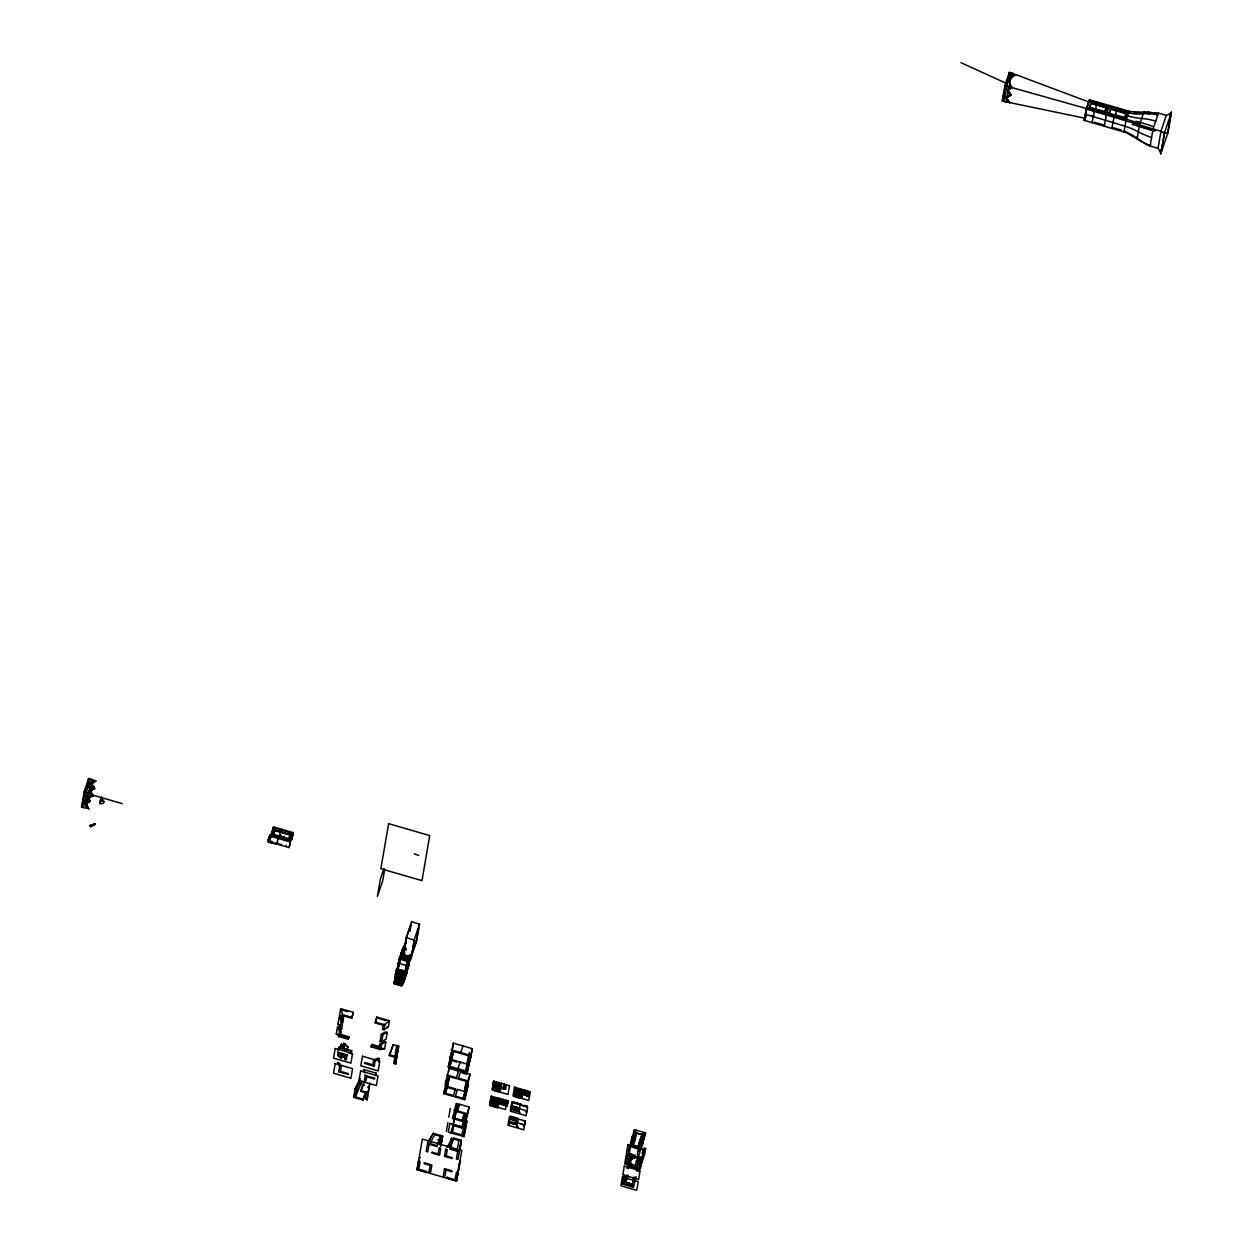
<?xml version="1.0" encoding="UTF-8"?>
<svg xmlns="http://www.w3.org/2000/svg" width="1253" height="1253" viewBox="0 0 1253 1253"><rect width="100%" height="100%" fill="white"/><g stroke="black" fill="none" stroke-linecap="round" stroke-linejoin="round"><path stroke-width="1.5" d="M87.193 806.713L86.457 802.578L89.887 800.933L87.412 796.657M88.524 802.296L86.347 803.33L90.263 801.309L87.334 797.581L90.138 801.2C89.543 802.515 82.635 801.419 87.929 807.856L86.097 804.301M90.639 826.119L95.134 824.114C88.712 825.382 89.793 828.374 95.134 824.114L90.561 825.461L90.044 826.338L95.134 824.114L90.529 825.476L95.134 824.114L90.561 826.62L95.134 824.114L90.608 825.476L95.134 824.114L90.592 826.447M89.715 791.191L92.017 782.217L90.561 784.049M1006.739 99.222L1009.26 102.307L1006.723 99.316C1013.442 106.286 1004.452 99.504 1007.24 96.324C1014.303 93.395 1008.43 95.745 1006.864 98.204C1007.208 101.007 1013.035 106.364 1006.739 99.003L1009.479 102.495L1006.739 99.128L1008.383 101.086M1010.591 94.711L1008.101 90.936L1008.555 88.681L1011.657 87.193L1008.179 90.106L1011.03 95.15L1007.067 97.108L1009.245 96.089M89.84 794.653L87.663 795.671C97.311 793.212 84.358 790.486 86.52 803.831L86.394 802.5L86.723 805.538M396.997 1055.308L396.825 1057.767M460.947 1141.89L461.135 1140.23L453.617 1138.053A43.824 3.054 -73.8 0 0 449.952 1148.187L449.811 1149.064L457.705 1151.366L456.374 1158.994L457.956 1159.464L459.694 1149.972M460.9 1142.689L461.104 1141.029M396.841 1056.154L397.89 1049.09M461.057 1141.843L459.976 1148.938M396.888 1055.355L397.687 1049.998M460.994 1142.642L460.744 1144.365M1008.211 77.341L1004.718 88.728L1005.486 87.24M91.767 784.409C97.797 789.296 91.516 788.137 90.294 791.348A5.482 4.667 9.5 0 1 89.59 791.63L89.402 785.537L93.552 781.653L91.939 782.217L95.447 781.089L92.142 782.452M1011.5 87.005L1009.84 83.81L1009.777 80.333L1013.442 75.853M90.545 784.08L88.979 787.824M1013.411 75.869L1010.482 78.829L1009.699 81.602M460.791 1144.412L460.509 1146.135M87.459 783.783L84.687 791.191M87.804 795.953L87.522 798.709C91.688 797.519 88.039 788.341 94.633 788.591L91.72 784.629L93.349 786.759M91.767 784.378L91.892 783.235M82.134 803.627L84.233 803.455M84.531 794.073L84.014 794.935L84.578 791.661M87.522 796.375L88.979 799.649M90.623 791.191L93.145 795.984L90.404 792.272L92.033 794.402M1006.801 98.58L1002.98 96.669L1006.785 98.548M1008.759 75.838L1010.67 76.762L1008.759 75.806L1010.732 76.37L1011.328 72.94L1088.732 101.947L1089.343 100.945M502.751 1088.873L504.207 1084.331L503.863 1089.186M88.822 808.765L86.018 805.35L88.822 808.765L81.539 807.104L84.17 791.802L88.634 778.583L92.597 779.726L91.861 783.924L95.698 781.058L88.634 778.583L87.867 783.109M83.512 807.668L86.144 792.382L90.608 779.162M99.911 804.019L101.634 797.221A8.473 7.142 9.7 0 0 102.151 798.834C107.711 804.614 96.121 806.697 101.634 797.221M272.762 841.922A40.738 21.708 18.7 0 1 268.032 840.732L269.74 835.234L270.93 835.516M281.502 844.491A64.608 54.49 9.7 0 1 268.33 842.235L269.144 837.427L270.335 837.709M269.05 839.306L269.74 835.234M290.414 841.436L289.145 847.576L269.395 841.859L273.499 826.917L293.249 832.634L291.824 839.635L273.953 834.467M270.664 835.72L269.395 841.859M272.841 830.708L273.499 826.917M290.038 834.608L288.409 839.573L273.405 835.234L288.472 839.228L289.333 840.653L291.839 833.229L273.185 827.841L274.971 830.614L289.976 834.952L291.839 833.229M290.492 834.733L274.689 830.159L290.461 834.921M276.897 844.021L278.589 836.377L278.166 837.897M278.385 837.239L288.66 840.215M280.359 835.14L280.531 834.999M289.145 847.576L290.273 841.671M291.824 839.635L292.951 833.731M349.086 1036.826L348.945 1037.703A14.206 1.002 -73.9 0 0 348.13 1039.254L338.639 1036.513A16.54 9.037 -47.1 0 0 336.274 1034.07L337.48 1027.194L339.062 1027.664A14.206 11.982 9.7 0 1 341.098 1031.877L340.377 1036.09L348.271 1038.377A14.206 1.002 -73.9 0 1 349.086 1036.826L339.876 1034.164M337.997 1024.171L339.203 1017.185L340.769 1017.64A14.206 11.982 9.7 0 1 342.821 1021.853L341.615 1028.838L340.033 1028.384A14.206 11.982 9.7 0 0 337.997 1024.171L339.579 1024.625M343.839 1015.948L343.134 1020.036L341.552 1019.582A14.206 11.982 9.7 0 0 339.516 1015.369L340.659 1008.649L353.299 1012.314L353.158 1013.176A14.206 1.002 -73.9 0 1 351.733 1018.235L343.839 1015.948A16.54 10.682 76.5 0 0 343.776 1015.463M338.639 1036.513L339.516 1031.423A14.206 11.982 9.7 0 0 337.48 1027.194M340.033 1028.384L341.239 1021.399A14.206 11.982 9.7 0 0 339.203 1017.185M341.552 1019.582L342.398 1014.617A16.54 10.682 76.5 0 0 340.644 1008.665M351.122 1054.055L351.701 1050.703L339.046 1047.038L338.905 1047.915A14.206 1.002 -73.9 0 1 338.451 1049.575M340.189 1048.573L341.536 1044.172A14.206 7.565 18.7 0 0 343.823 1046.161M338.733 1071.738L339.61 1066.648A14.206 11.982 9.7 0 0 337.574 1062.434L339.156 1062.889A14.206 11.982 9.7 0 1 341.192 1067.102L340.471 1071.331L348.365 1073.617L348.224 1074.479L338.733 1071.738A16.54 9.037 -47.1 0 0 338.639 1071.472M345.703 1054.869A16.54 9.037 -47.1 0 0 345.374 1055.245L344.685 1059.333L346.267 1059.803L347.112 1054.838A16.54 9.037 -47.1 0 1 347.441 1054.462M348.13 1039.254L348.271 1038.377M351.733 1018.235L351.889 1017.358A14.206 1.002 -73.9 0 0 353.299 1012.314M384.718 869.143L382.776 880.499L377.404 896.365L380.332 879.324L383.904 868.752M369.807 1082.952L367.192 1099.789L365.61 1099.32L366.675 1093.102L360.754 1091.379L360.895 1090.517A40.738 2.882 -73.9 0 0 363.903 1082.294L363.887 1082.529M365.203 1074.98A16.54 10.682 76.5 0 1 365.281 1075.466L364.404 1080.431L365.986 1080.885L366.69 1076.797A16.54 10.682 76.5 0 0 366.628 1076.311M371.295 1046.004L379.189 1048.291L379.925 1044.062A14.206 11.982 9.7 0 1 384.201 1041.682L385.783 1042.136L384.608 1048.98A16.54 10.682 76.5 0 0 380.614 1049.575L371.139 1046.866L371.295 1046.004A14.206 1.002 -73.9 0 1 372.11 1044.438L379.487 1046.568M383.152 1025.252L375.242 1022.965L375.399 1022.088A14.206 1.002 -73.9 0 0 376.824 1017.044L389.464 1020.694L388.305 1027.413A14.206 11.982 9.7 0 0 384.029 1029.794L382.447 1029.34L383.152 1025.252A16.54 9.037 -47.1 0 1 384.17 1024.155M371.734 1045.629A14.206 1.002 -73.9 0 1 371.953 1045.315L372.11 1044.438M375.242 1022.965A14.206 1.002 -73.9 0 0 376.667 1017.906L376.824 1017.044M367.755 1093.65A64.608 54.49 9.7 0 1 369.118 1087.651L369.776 1083.861M379.393 1058.644A14.206 11.982 9.7 0 0 375.117 1061.04L374.24 1066.131L364.764 1063.39L364.905 1062.513L372.814 1064.799L373.535 1060.571A14.206 11.982 9.7 0 1 377.811 1058.19L379.393 1058.644L378.813 1062.058M380.129 1041.368L381.319 1034.383A14.206 11.982 9.7 0 1 385.611 1031.986L387.193 1032.456L385.987 1039.426A14.206 11.982 9.7 0 0 381.711 1041.823L380.129 1041.368A14.206 11.982 9.7 0 1 381.429 1040.413M376.166 1073.148L376.01 1074.025A14.206 1.002 -73.9 0 1 375.571 1075.685A14.206 1.002 -73.9 0 0 376.166 1073.148L363.527 1069.498A16.54 10.682 76.5 0 1 364.748 1073.007M381.711 1041.823L382.901 1034.837A14.206 11.982 9.7 0 1 387.193 1032.456M380.63 1049.622L381.492 1044.516A14.206 11.982 9.7 0 1 385.783 1042.136M384.029 1029.794L384.875 1024.829A16.54 9.037 -47.1 0 1 389.464 1020.725M394.711 980.018C393.473 975.821 404.39 979.595 402.62 981.757L394.695 979.47L402.354 982.18M395.181 977.246L403.168 979.079L402.855 980.363L394.946 978.076L395.29 977.215M396.136 971.701L403.967 973.91M396.528 968.851L404.609 970.762L404.28 972.61L404.046 973.44L396.136 971.153L396.449 969.853L404.202 972.516M396.606 968.929L396.371 969.775L404.28 972.062L396.34 971.106L403.873 973.283L404.014 972.469M394.617 981.538L394.147 982.697L402.229 984.623L402.464 983.229L394.382 981.318L394.789 980.081M395.102 978.765L402.636 980.958M395.572 975.993L395.384 976.651M395.807 974.615L403.278 976.729M396.105 972.876L403.889 974.912L403.56 976.212C383.559 972.814 405.252 973.926 403.325 977.606L395.415 975.304L396.011 973.064M396.825 968.71L396.574 969.728M396.011 976.4L398.282 963.15L403.654 947.284L402.667 952.969M396.23 976.322L396.387 975.398M398.783 962.649L398.971 961.49M407.945 958.78L400.036 956.493L399.174 959.125L399.629 957.684L407.538 959.986L407.1 961.411L399.221 958.905M399.112 963.009L398.924 962.523M398.955 962.821L399.018 961.818M399.425 960.612L400.318 958.247M398.893 964.935L398.626 964.669M399.034 963.463L398.689 962.555L397.734 969.446M400.005 956.712L400.443 955.287L408.353 957.574M398.454 966.956L399.112 964.356M400.302 961.38L399.817 960.205L399.958 961.02M400.96 954.441L408.619 956.18L406.99 961.004M400.568 955.146L401.258 952.875L404.421 953.784L401.399 953.063M399.926 961.959L400.067 960.471M401.383 952.734L401.665 951.669L404.829 952.578L401.806 951.857M402.683 949.351L401.226 953.094M401.633 951.904L402.072 950.463M401.618 955.929L401.446 955.381M401.571 954.457L400.819 956.619M401.962 952.922L402.244 951.857M402.542 951.888L402.761 951.105M406.05 949.116C401.994 947.503 403.889 946.093 402.197 950.322M403.544 946.955L403.701 945.905M404.484 945.796L404.876 944.605M410.968 956.947L416.591 941.144L419.52 924.103L411.626 921.816L406.254 937.683L403.325 954.723L405.612 947.566M403.92 952.531L406.552 937.244L411.031 923.994M405.001 946.798L405.236 945.827M405.471 944.026L405.706 943.07M405.706 942.648L405.941 941.676M409.997 931.292L411.626 921.816M396.966 1056.107L395.744 1064.001L394.178 1063.531L395.243 1057.313L389.307 1055.59L389.464 1054.728A40.738 2.882 -73.9 0 0 393.129 1044.579L398.673 1046.177L397.687 1051.862A64.608 54.49 9.7 0 0 396.481 1056.843M402.15 983.715L394.429 982.18L394.554 980.942L402.37 983.135L402.62 982.305M403.168 977.826L402.918 978.828M403.247 978.06L395.337 975.774L395.181 976.698L403.09 978.985L403.074 978.013M403.09 983.699L403.435 982.571M406.332 964.794L403.262 982.477L408.619 966.611L410.577 955.256M403.231 983.887L404.547 979.141L404.453 980.285M403.858 980.285L407.021 964.199M392.988 1045.456L393.129 1044.579M404.265 979.047L404.594 974.865L404.406 976.056M404.625 976.385L404.108 977.622M405.33 972.234L405.079 975.507L405.032 974.63M405.267 973.252L405.596 972.5M405.753 971.028L405.549 972.735L405.58 970.84M405.737 970.48L405.424 974.098M406.05 968.083L406.583 970.276M406.458 966.877L406.254 968.553L406.191 966.079M406.27 965.17L406.974 967.41M406.692 964.935L406.771 965.029M406.943 963.588L406.959 964.403L407.256 962.805L408.619 965.374M407.444 961.631L408.776 962.774M404.625 979.157L406.583 973.127M405.455 973.471L405.549 974.364M405.706 972.892L405.69 972.077M405.925 970.699L405.988 970.746M406.05 971.623L405.784 967.927L405.612 969.509M406.489 969.634L406.99 970.73L406.411 967.927M406.645 966.549L406.661 967.347L406.786 965.577M408.212 965.452L407.851 966.971L407.115 963.776M407.491 961.552L407.366 963.197L407.617 961.803M407.507 960.205C411.015 956.274 400.725 953.282 400.24 956.587M404.86 979.079L405.565 976.291M405.377 975.539L404.829 973.471L404.562 974.959M405.925 972.312L405.956 973.158L406.176 971.482M406.16 970.918L406.207 971.78L406.489 970.182M406.442 970.386L406.395 969.54M406.677 969.008L406.442 968.757M406.88 966.768L406.912 967.614L406.849 964.011M406.865 967.441L407.805 968.318L407.194 964.371M407.585 962.617L407.632 963.463L407.914 961.865M407.836 961.223L407.867 962.085L408.071 960.393L407.742 961.161M408.494 958.686L408.885 957.449M408.321 957.809L408.76 956.368M406.176 972.579L405.392 970.793M406.927 969.274L406.802 967.238M407.131 967.034L407.303 967.222M407.648 965.123L407.773 963.353M407.883 963.729L407.851 962.884M408.353 960.957L408.478 959.187L408.149 959.955M406.082 975.46L407.194 971.467M406.755 970.448L406.348 972.767M406.755 971.561L406.536 970.495M407.1 969.462L407.084 968.647M408.055 963.917L408.086 962.053M408.274 961.724L408.29 962.523L408.243 960.581M408.494 964.387L408.65 959.375M408.744 958.952L408.76 959.767L408.979 958.075M409.48 958.623L409.559 957.057M407.648 968.13L407.319 968.882M407.601 968.334L407.382 966.204M408.071 965.577L408.102 963.714M407.977 962.194L408.556 964.45M408.541 962.805L408.306 962.555M409.026 960.033L408.979 959.171M406.896 973.048L407.382 970.809M408.321 965.844L408.29 964.982M408.76 962.226L408.807 963.071L408.838 961.208M409.402 958.529L409.277 960.299L409.966 957.543M409.512 958.921L409.715 957.229M409.747 957.527L409.715 956.681M410.107 960.409L410.498 959.72L410.044 960.769M410.357 959.829L410.342 959.031M410.498 959.156L410.577 957.637M410.53 958.373L411.141 955.319L410.749 956.619M411.36 955.209L411.877 954.41M411.078 958.451L411.313 957.668M419.52 924.103L414.148 939.969L411.391 957.182M414.445 939.531L411.83 954.817L416.309 941.567L418.941 926.28M397.921 1046.944L397.201 1046.286M417.077 1169.738L422.355 1139.071L461.777 1150.473L456.484 1181.14L459.945 1160.372A84.014 70.841 9.9 0 1 458.003 1172.51L456.531 1181.031L417.108 1169.613M447.352 1078.52L448.919 1078.974L447.603 1086.617L455.512 1088.904L453.132 1096.391L443.656 1093.65L446.804 1080.18M447.634 1076.875L449.2 1077.314L446.961 1083.923L445.41 1083.485L449.107 1068.355L458.567 1071.096L458.426 1071.957M448.261 1066.836L453.429 1043.185L472.397 1048.683L467.228 1072.317L448.261 1066.836L450.5 1060.226M448.527 1071.754L449.107 1068.355M452.255 1049.998L453.429 1043.185M453.132 1096.391L453.273 1095.514L445.363 1093.227L448.919 1078.974M446.961 1083.923L448.276 1076.28L456.186 1078.567L458.567 1071.096M449.968 1066.413L452.599 1051.126L468.418 1055.699L465.803 1070.986L449.968 1066.413L453.523 1052.16L451.284 1058.769L449.733 1058.315L451.957 1051.706M439.255 1144.553L441.119 1135.61L442.685 1136.064L441.714 1141.734L440.132 1141.279M446.366 1131.396L447.854 1122.657M448.793 1117.222L450.297 1108.482M456.186 1078.567L456.343 1077.705L446.867 1074.964M457.737 1069.576L460.117 1062.09L459.961 1062.967M460.509 1053.413L462.89 1045.926L462.749 1046.803M455.512 1088.904L455.356 1089.781L447.478 1087.494M455.121 1096.939L455.262 1096.062L463.187 1098.364L465.427 1091.755L457.502 1089.452L455.121 1096.939L464.612 1099.695L468.309 1084.565L464.612 1099.695M458.206 1079.037L458.363 1078.175L467.855 1080.916L466.398 1089.437L464.816 1088.982L466.116 1081.339L458.206 1079.037L460.603 1071.566L470.094 1074.307L466.398 1089.437M461.997 1121.231L464.393 1113.745L461.997 1121.231L452.537 1118.49L456.233 1103.36L457.784 1103.815L456.468 1111.458L450.845 1132.837M457.361 1090.329L457.502 1089.452M457.784 1103.815L454.244 1118.068L462.153 1120.354M453.664 1122.829L454.244 1119.415M452.396 1133.292L453.711 1125.648L461.621 1127.935L465.552 1116.721M451.049 1141.467L451.597 1138.257L453.179 1138.726A64.608 54.49 9.7 0 1 449.044 1147.09M453.696 1133.495L453.837 1132.618L461.762 1134.905L465.302 1120.652L466.883 1121.106L464.143 1136.659L448.339 1132.085L449.843 1123.346L465.646 1127.919M459.506 1105.13L459.663 1104.253L469.155 1106.994L465.458 1122.124L463.876 1121.67L465.192 1114.027L456.468 1111.458M467.228 1072.317L472.397 1048.683M463.187 1098.364L466.727 1084.111M461.621 1127.935L464.002 1120.448L460.853 1119.54M463.986 1128.295L465.302 1120.652M465.458 1122.124L469.155 1106.994M463.187 1136.236L466.883 1121.106M493.698 1081.167L492.194 1089.891L507.998 1094.464L509.501 1085.725L493.87 1081.292M490.142 1104.833L490.346 1103.282M490.393 1103.439L490.581 1101.888M490.471 1101.92L498.459 1103.752M491.583 1096.516L491.176 1097.205L499.086 1099.507L499.414 1098.208L498.929 1099.335M500.307 1099.038L499.916 1099.742C512.226 1101.356 508.828 1106.697 499.759 1101.215M506.917 1100.792L505.413 1109.531L489.61 1104.958L491.113 1096.218L508.154 1100.729L507.543 1102.53L500.01 1100.353L499.681 1101.121L507.59 1103.407L507.355 1104.801L499.446 1102.515L499.9 1101.45M507.841 1101.23L507.653 1101.873M519.337 1109.297C519.196 1113.431 508.405 1109.829 511.882 1105.945M519.102 1109.062L511.255 1107.37L511.819 1106.305M512.273 1102.734L511.49 1105.992L519.572 1107.903M511.663 1105.616L512.446 1101.575L521.06 1104.238M511.02 1110.017L511.302 1108.921M511.334 1109.077L511.553 1106.885M509.485 1122.453L516.972 1124.99M510.143 1118.647L510.378 1117.692M518.617 1111.834L518.852 1110.456M519.807 1104.911L520.058 1104.332M509.579 1121.2L509.188 1122.939L517.019 1124.63M509.736 1120.307L509.423 1121.56L517.27 1123.252M517.505 1121.858L511.553 1119.383M523.425 1094.887L524.866 1090.361L524.036 1091.034M524.208 1105.162L523.237 1105.898M525.477 1095.482L526.902 1090.956L526.589 1095.811M525.555 1105.992L526.886 1105.71L526.464 1106.869M527.811 1092.005L527.059 1096.375L527.936 1091.629L529.377 1092.052L528.453 1096.344M529.252 1092.428L528.5 1096.798L528.014 1095.858M524.427 1124.802L525.352 1120.574L523.754 1129.799L507.951 1125.225L509.454 1116.486L525.258 1121.059M624.542 1174.985L622.412 1184.069L633.47 1187.28L636.179 1176.473M640.737 1149.956L645.561 1132.884L634.504 1129.689L627.941 1151.883L629.523 1152.337L630.337 1147.544M623.446 1183.584L623.837 1183.991M626.986 1162.972L627.361 1163.379M629.57 1147.184L630.196 1146.996M626.124 1175.439L624.135 1183.662L627.033 1175.126M631.402 1141.64L632.373 1135.954L634.629 1137.332M632.843 1136.925L633.642 1136.784M630.196 1183.787L625.482 1182.237M628.99 1162.815L631.12 1153.715M633.861 1133.464L634.504 1129.689M630.51 1157.192L629.758 1156.785M635.381 1130.817L635.788 1130.472M638.591 1169.472L629.726 1167.138L630.275 1163.927M636.164 1132.9L642.491 1134.717M636.54 1132.806C625.701 1159.354 638.732 1139.603 635.6 1130.002L630.322 1145.602L639.187 1148.171L644.465 1132.571L642.069 1134.404L637.761 1147.309L634.081 1146.244M631.042 1165.901L637.37 1167.733M632.217 1158.508L633.376 1155.062M632.045 1185.949L634.143 1177.194M638.247 1149.815L637.417 1154.624L638.999 1155.094L645.561 1132.884M636.352 1165.713L635.647 1165.916M638.858 1151.053L638.56 1149.455M637.652 1159.072L638.2 1155.861M637.761 1147.309L642.069 1134.404M640.8 1149.017L644.496 1150.082L640.048 1166.01L638.466 1165.556L639.296 1160.748C635.6 1159.605 642.883 1159.385 640.878 1161.5M638.497 1160.513L639.703 1156.895M641.724 1144.819L641.724 1144.631M642.789 1140.136L642.022 1139.212M642.46 1144.835L643.447 1139.165L640.612 1138.711L638.012 1147.936M637.965 1170.443L639.061 1170.756L640.032 1165.071M644.496 1150.082L640.628 1164.303M644.058 1148.093L645.624 1148.547L644.653 1154.232L639.061 1170.756M1004.875 85.58L1008.837 86.723L1006.206 102.026L1002.243 100.882L1004.875 85.58L1009.354 72.361L1013.285 73.598M1006.848 86.159L1004.233 101.462L1085.161 118.268L1086.821 108.651L1006.848 86.159L1011.328 72.94M1008.571 76.903L1009.354 72.361M1147.826 145.16L1126.384 132.708L1084.252 120.366L1086.194 109.011L1089.327 99.754L1130.331 111.564M1086.492 108.557L1084.565 120.46L1085.881 116.576M1089.609 107.821L1091.175 103.185L1089.343 100.757L1107.997 106.16L1105.491 113.584L1086.821 108.181L1089.609 107.821L1104.629 112.159L1105.491 113.584M1091.175 103.185L1106.133 107.883L1104.566 112.504L1106.195 107.539L1107.997 106.16M1095.733 109.027L1096.563 104.218L1092.804 103.122M1108.764 114.274L1114.293 115.887L1108.764 114.274L1110.597 108.807L1126.384 113.381L1124.567 118.847M1125.946 113.256L1124.317 118.221L1109.312 113.882L1124.38 117.876L1125.241 119.301L1127.747 111.877L1109.093 106.474L1110.878 109.246L1125.883 113.6L1127.747 111.877M1110.675 108.306L1116.313 109.935L1115.483 114.743L1115.937 113.412M1129 112.159L1129.157 111.282L1126.024 120.539L1124.066 131.894L1124.521 130.563M1137.097 138.958L1139.541 124.767L1143.785 112.206L1145.007 112.112M1133.824 113.083L1142.391 113.224L1143.785 112.206L1130.347 111.564M1156.629 115.057L1157.976 114.462M1160.779 153.853L1164.303 133.319L1171.461 112.175L1167.937 132.708L1160.779 153.853A16.54 16.085 33.6 0 0 1158.054 148.308L1160.951 131.283L1166.324 115.417A16.54 16.085 33.6 0 0 1171.445 112.143M277.242 842.799L276.24 842.893L277.821 843.332M280.829 835.265L279.842 835.156M365.845 1091.614A43.824 3.054 -73.8 0 1 363.104 1100.071L353.612 1097.33L355.1 1088.81A84.014 70.841 9.9 0 1 360.41 1078.692M363.104 1100.071L363.245 1099.21L355.351 1096.908L356.682 1089.264A84.014 70.841 9.9 0 1 360.88 1080.932M355.351 1096.908L362.023 1081.386M418.565 1161.092L420.147 1161.547L418.815 1169.19L426.709 1171.477L426.553 1172.354L417.077 1169.597L418.565 1161.092A84.014 70.841 9.9 0 1 418.956 1160.137M437.986 1143.707A43.824 3.054 -73.8 0 1 440.68 1136.393L440.821 1135.516L433.319 1133.339L432.128 1135.531M440.445 1140.919L440.492 1141.17M441.589 1138.022L441.479 1138.131M450.454 1147.153A43.824 3.054 -73.8 0 1 453.476 1138.914L453.617 1138.053M456.531 1181.031L447.055 1178.274L447.196 1177.397L455.105 1179.699L456.437 1172.056L458.003 1172.51M461.135 1140.23L459.898 1147.325A84.014 70.841 9.9 0 1 459.647 1150.395M628.599 1164.789L629.084 1164.773M634.817 1178.728L634.504 1178.854M637.996 1169.284L638.45 1169.582M642.272 1142.438L642.789 1139.29M642.444 1141.906L642.209 1142.36M642.491 1139.134L642.116 1140.606L643.008 1140.872M1092.115 115.902L1093.885 115.902M460.493 1146.213L459.773 1149.862M440.617 1146.103L441.573 1141.875L439.787 1141.373M87.397 797.112L87.788 795.78M268.267 839.823L268.283 839.808A40.738 21.708 18.7 0 0 270.538 840.497M268.032 840.732L269.442 836.565A35.945 32.124 20.7 0 0 271.697 837.035M269.865 838.664L270.022 837.787M270.679 835.5L273.452 834.89M272.449 832.744L272.073 833.918L273.029 829.11L270.507 835.955M290.257 841.953L293.249 832.634M291.808 837.176L291.432 837.646M292.795 834.843L289.161 833.825M633.063 1155.924L632.671 1157.349L633.094 1156.002M1086.649 109.105L1089.656 99.848M1107.809 113.036L1125.977 117.782M1128.561 113.24L1128.687 112.833A35.945 32.421 21.6 0 0 1143.378 113.71M1008.007 78.485L1007.506 80.615M440.68 1145.884L441.056 1143.942M87.13 785.474L86.661 787.323M270.789 835.14L289.333 840.653M459.538 1150.834L459.929 1149.001M397.749 1049.936L398.125 1048.135M493.854 1080.853L493.212 1084.002L501.278 1085.678M492.711 1087.228L493.196 1084.722L493.055 1086.069M500.996 1085.897L493.463 1083.704L493.04 1085.02L501.059 1086.962M492.413 1089.029L492.852 1086.429L500.777 1088.653M492.727 1088.481C490.988 1089.969 500.793 1093.415 500.511 1090.564M501.498 1083.234L501.263 1084.064L493.557 1081.997M514.325 1092.851L513.683 1095.889M514.983 1088.716L522.72 1091.645L523.081 1090.267L522.517 1091.676L515.155 1088.763M521.718 1097.001C521.921 1099.554 512.681 1096.876 514.184 1094.824M83.387 798.834L82.698 802.593L83.325 801.434M441.166 1143.77L441.87 1140.872M1004.217 92.142L1003.418 96.371L1004.295 94.539M397.968 1048.996L398.376 1047.163M83.779 797.331L84.546 794.778M88.336 791.254L89.245 790.157M1010.263 84.953L1009.949 83.951M87.82 807.699L86.065 805.742L87.553 807.339L86.128 805.742L86.41 803.079L90.138 801.2L87.021 795.154M89.558 791.16L92.424 789.233L90.936 787.886L92.221 789.327L89.417 791.269M89.762 797.409L89.402 796.328L90.514 796.939L89.386 796.673C86.3 800.275 95.432 795.029 89.95 794.245L91.626 796.422L89.871 794.559L90.764 796.814M398.235 1048.025L398.673 1046.177M396.246 971.686L395.885 972.547L403.811 974.834L404.046 974.004L396.105 972.485M398.454 963.949L398.72 962.993L398.626 964.121M399.19 961.443L399.691 960.879M397.89 966.627L398.658 963.886L398.313 967.065M399.362 961.615L399.911 958.937M400.24 958.2L400.083 959.125L400.412 958.357M401.633 954.206L401.43 955.366M395.776 974.458L395.619 975.257L403.153 977.45L403.309 976.635M397.42 969.399L397.749 968.099M397.655 968.005L397.906 967.175M398.156 966.893L398.987 963.259M399.613 961.897L400.114 959.563M402.135 953.094L402.401 952.139M397.593 969.571L397.874 968.334M399.785 962.069L399.832 959.406M402.291 953.267L402.197 952.076M402.746 951.841L402.605 950.87M405.549 942.303L405.784 941.52M395.055 978.609L394.914 979.423L402.448 981.6L402.589 980.786M405.314 943.697L405.533 942.898M398.987 966.658L398.047 965.703M404.829 946.469L405.142 945.185M396.387 976.51L396.59 975.46M408.885 956.227L409.136 955.397M403.388 976.056L403.544 975.241M403.638 974.677L403.779 973.863M405.894 967.394L406.019 966.564M406.52 965.311L405.847 968.13M405.392 970.135L406.238 969.916M406.927 964.105L407.037 965.296M408.666 958.858L408.885 957.981L409.089 959.312M402.683 980.206L402.808 979.501M405.173 971.545L405.486 970.762M407.507 963.071L407.523 964.183M407.225 965.515L406.927 963.573M408.353 961.818L408.494 960.847M408.682 960.518L408.29 959.14M404.876 974.489L405.095 973.612M406.019 970.793L406.066 969.728M406.473 968.522L406.207 970.135M407.209 966.032L406.912 968.475M407.476 965.781L407.523 964.732M407.93 963.526L407.867 964.544M408.932 960.785L408.995 959.735M403.983 978.468L404.296 977.152M404.719 975.962L404.86 975.006M406.599 969.759L406.645 968.71M407.648 965.969L407.789 964.998M408.509 962.508L408.541 965.264M409.104 960.973L408.713 959.579M403.748 979.846L404.061 978.546M404.39 977.779L403.936 979.204M404.562 977.45L404.954 976.76M405.706 973.738L405.768 972.688M406.755 969.947L406.896 968.976M407.225 967.676L407.037 969.383M408.635 963.729L408.682 962.68M408.948 962.946L409.339 961.208M411.532 953.705L411.939 952.86M403.905 979.987L404.155 979.157M405.126 976.385L405.283 975.445M405.533 975.179L405.612 974.161M406.019 972.955L405.565 974.395M407.476 967.958L407.194 969.571M408.525 964.152L408.259 965.765M409.026 962.492L409.245 961.693M411.814 953.549L411.579 954.52L412.018 953.502M412.033 952.906L412.268 952.123M407.162 970.355L406.974 968.522M408.306 966.643L408.039 964.716M411.282 955.694L410.733 958.326M404.327 980.41L403.92 981.616M407.977 967.942L408.384 966.752M411.109 957.715L410.295 959.767M411.313 957.073L411.626 955.788M491.395 1097.55L490.941 1098.599L498.851 1100.886L498.616 1102.264L490.706 1099.977L491.066 1099.116M491.38 1097.158L491.63 1096.156M490.784 1100.071L490.471 1101.371L498.381 1103.658L498.616 1102.828M490.675 1101.324L490.816 1100.51M490.69 1101.7L490.44 1102.703L497.974 1104.88M489.954 1105.475L490.111 1104.66L489.751 1105.522L497.66 1107.809L497.911 1106.979L489.907 1104.598L497.895 1106.43L498.224 1105.13M498.443 1102.107L498.6 1101.309M498.835 1099.915L498.678 1100.729L491.145 1098.552L491.098 1097.675L499.18 1099.586M490.565 1101.982L498.114 1104.065M498.208 1103.501L498.365 1102.687M499.101 1100.056L498.772 1101.34L491.16 1098.928M497.739 1106.274L497.88 1105.459M498.381 1104.206L498.146 1105.036L490.236 1102.75L498.067 1105.506M497.488 1107.652L497.645 1106.838M500.119 1099.695L500.072 1098.818M499.446 1103.063L499.195 1103.893L507.12 1106.18L507.434 1104.88L499.524 1102.593M500.072 1100.432L507.418 1103.251M499.414 1103.846L499.555 1103.032M507.543 1102.53L499.994 1099.821M507.183 1104.645L507.324 1103.83M506.948 1106.023L507.089 1105.209M523.081 1090.267L514.983 1088.293L522.908 1090.596M512.587 1101.794L512.242 1103.36M510.206 1117.535L510.049 1118.428M509.971 1118.913L509.814 1119.822M509.423 1123.236L509.313 1123.925M519.729 1106.43L519.964 1105.6M519.964 1105.052L520.355 1103.862M519.729 1106.979L519.243 1109.203M518.131 1119.227L518.366 1118.443L510.457 1116.157L510.504 1117.003M517.896 1120.621L518.115 1119.822M517.411 1123.377L517.646 1122.594M516.941 1126.149L517.176 1125.366M517.176 1124.771L517.411 1123.972M1006.817 83.152L1006.347 84.687M1004.953 89.574L1005.564 87.616M280.155 831.757L281.001 829.094M1096.845 102.934L1096.25 105.017M1116.063 110.389L1116.909 107.742M85.784 790.392L85.486 791.379M1085.725 114.383L1125.053 126.208A64.608 54.49 9.7 0 1 1138.319 131.863A84.014 70.841 9.7 0 0 1151.585 137.517M505.069 1085.176L506.181 1085.505M504.442 1089.061L505.883 1084.534L505.742 1089.452M81.539 807.104L83.199 802.186M92.597 779.726L91.751 782.765M86.379 801.795L86.112 803.471M268.33 842.235L268.768 840.904M273.483 833.684L274.689 830.159M273.405 835.234L275.018 830.269M280.108 832.086L280.406 831.287L279.576 836.096L280.03 834.78M276.788 844.365L277.336 842.705M283.93 837.474L284.384 836.158M288.691 840.027L289.882 836.503M340.33 1047.696L341.536 1044.172M341.85 1048.698L343.635 1043.42L345.217 1043.874A14.206 7.565 18.7 0 0 348.005 1046.975L346.815 1050.484M343.432 1049.153L345.217 1043.874M398.579 962.696L403.059 949.461M398.282 963.15L406.176 965.436L409.762 954.864M406.473 964.982L409.277 956.712L410.044 957.057M445.41 1083.485L446.522 1080.18M443.656 1093.65L445.332 1088.7M445.363 1093.227L447.603 1086.617M468.418 1055.699L469.546 1052.395M469.342 1056.733L467.103 1063.343L468.685 1063.813L470.924 1057.203M465.803 1070.986L468.027 1064.392L452.208 1059.803M452.537 1118.49L454.212 1113.541M464.816 1088.982L466.492 1084.017M459.663 1104.253L457.267 1111.74L457.423 1110.863L466.915 1113.604M467.855 1080.916L470.094 1074.307M464.299 1132.931L465.427 1129.626M501.31 1085.239L493.384 1082.952L493.729 1082.153M493.009 1085.474L500.934 1087.761M493.384 1084.158L493.557 1083.093M493.04 1086.414L500.574 1088.591M492.742 1088.152L500.276 1090.329M501.153 1084.941L501.263 1084.331M501.106 1085.27L501.372 1083.453M501.466 1084.299L493.682 1081.59M500.511 1089.859L492.601 1087.573L500.62 1089.515M500.48 1090.392L492.445 1088.45L500.182 1090.596M514.638 1090.721L522.548 1093.023M514.795 1089.765L522.548 1092.6M522.047 1095.889L514.137 1093.603M514.638 1091.739L522.376 1093.979M513.824 1095.106L514.169 1093.791M522.219 1094.95L514.169 1093.039M522.344 1094.151L514.341 1092.068M521.89 1096.829L513.949 1094.715L521.906 1097.064L521.593 1098.192M525.258 1091.05L524.709 1095.294M524.537 1095.216L524.866 1090.361M525.32 1095.467L526.933 1091.191M526.761 1095.889L526.902 1090.956M627.408 1156.221L628.473 1153.089M632.279 1144.396L636.195 1132.712M628.99 1156.691L630.04 1153.543M627.377 1166.574L628.442 1163.442M630.369 1158.148L630.588 1157.506M630.807 1157.709L630.087 1159.871M630.651 1158.571L630.071 1161.876M628.583 1162.69L630.572 1163.27L631.387 1158.461L632.608 1158.618L631.058 1157.443L632.107 1154.342M629.648 1162.486L630.353 1160.325M630.024 1163.896L628.426 1168.61L626.845 1168.156M629.914 1167.06L630.792 1163.99M632.436 1159.15L633.783 1154.968M625.451 1182.425L627.816 1175.361M627.017 1179.245L628.207 1175.596M634.065 1158.43L635.193 1155.125M642.507 1140.622L642.147 1141.671M636.884 1158.978L637.949 1155.83M638.137 1160.215L639.312 1156.566M632.546 1180.843L633.736 1177.194M636.336 1170.897L637.401 1167.749M639.923 1160.012L640.988 1156.911M642.037 1153.794L643.087 1150.693M639.703 1161.766L640.079 1160.247M640.283 1160.45L639.578 1162.612M639.985 1162.189L639.484 1164.617M639.531 1164.82L639.829 1163.066M637.918 1171.351L639.5 1166.637M645.624 1148.547L642.163 1158.79L640.487 1168.501L624.683 1163.927L626.187 1155.188L641.99 1159.761M1002.243 100.882L1004.467 94.335M1013.301 73.504L1012.173 76.872L1012.863 76.245M1084.252 120.366L1085.505 116.67M1089.64 106.615L1090.83 103.091L1106.634 107.664L1104.848 112.942M1096.704 103.576L1097.158 102.026M1092.381 121.713L1092.068 122.637L1094.746 109.309L1091.269 108.651M1109.406 105.565L1106.274 114.822L1104.316 126.177L1104.629 125.253M1105.303 120.492L1105.741 119.176M1109.312 113.882L1110.925 108.901M1114.324 115.699L1111.818 128.354L1112.131 127.43L1121.435 130.124M1116 110.734L1116.313 109.935M1166.324 115.417L1158.414 113.13L1153.042 128.996L1150.129 146.037L1158.023 148.324M1150.567 144.721L1150.129 146.037L1147.858 145.176M502.845 1088.591L504.27 1084.064L503.957 1088.92M450.25 1144.913L450.626 1143.942M360.754 1091.379L361.6 1089.186A40.738 2.882 -73.9 0 0 364.09 1082.216M389.307 1055.59L390.153 1053.397A40.738 2.882 -73.9 0 0 392.659 1046.427M290.226 841.922L270.366 836.174M449.999 1145.023L450.391 1144.052M353.612 1097.33L354.019 1096.359M417.233 1168.736L418.063 1166.778M417.077 1169.597L417.907 1167.655M451.566 1145.508L450.688 1147.497M644.136 1132.963L644.731 1133.683M632.154 1186.34L632.875 1185.557M403.012 947.91L406.05 948.96M405.596 943.76L404.484 946.344M401.054 954.175L401.493 952.797L404.515 953.658M399.832 957.793L400.271 956.399L407.773 958.764M400.005 959.579L400.396 959.547M400.114 961.333L400.396 960.816M398.313 965.969L399.018 965.906M398.924 964.168L399.159 965.092M409.684 957.464L407.961 966.956M409.073 959.265L408.635 961.255M407.147 964.606L407.068 962.758M406.223 967.708L406.567 968.616M407.256 966.345L407.789 966.11M405.455 970.981L405.815 969.462L405.706 971.263M404.891 973.659L405.079 972.093L405.847 972.767M498.929 1099.727L491.27 1097.832M511.381 1108.341L511.146 1109.719M509.344 1122.594L509.11 1123.972M517.912 1119.446L513.464 1117.958M354.458 1095.357L355.351 1093.368M90.216 790.533L90.561 789.249L91.547 789.672L90.404 790.173L94.57 788.607L91.673 784.879L94.398 788.623L90.216 790.533L94.257 788.654L91.61 785.145L94.398 788.623L90.263 790.283M87.522 798.709L88.29 798.474L87.177 796.25M428.087 1141.969L433.319 1133.339M418.988 1164.726L418.502 1165.776M418.831 1165.603L419.301 1164.632M428.777 1141.029L431.612 1136.236M451.941 1140.23L451.785 1140.387M624.84 1177.413L624.667 1177.569M642.209 1157.052L642.241 1156.237M88.665 799.273L87.945 797.221L88.822 798.38M366.471 1095.827L366.8 1095.748M93.333 781.747L91.798 782.389L93.505 781.668M86.488 803.58L86.457 802.578L90.263 801.309L87.334 797.581L90.263 801.309M638.404 1156.488L638.388 1157.302M88.274 798.803L89.59 797.55M519.995 1112.742L519.165 1111.709M525.994 1111.192L526.902 1111.286L526.495 1112.445L525.994 1111.098M526.323 1112.272L526.323 1110.925L524.662 1110.283M521.326 1109.312L519.65 1108.827M526.401 1106.822L526.714 1105.882M523.832 1110.048L522.156 1109.563M526.166 1110.612L525.023 1110.8M523.018 1120.495L524.052 1120.793M519.494 1123.471L517.881 1123.001M521.217 1123.972L519.603 1123.502M522.924 1124.474L521.295 1124.004M524.6 1124.959L522.971 1124.489M518.178 1127.12L517.16 1126.275M524.49 1126.008L523.519 1125.789M86.175 805.695L87.804 807.668L86.081 805.742M92.597 782.138L92.346 782.311M286.248 846.167L286.326 845.368M396.559 1053.491L396.637 1052.692M450.062 1143.566L450.297 1143.582M628.192 1166.449L628.426 1166.465M91.688 783.47L91.61 783.705A5.482 4.667 9.5 0 1 89.777 784.237M1013.959 75.587L1012.534 76.151L1014.664 75.274M91.203 793.682L87.788 795.154M90.655 793.055L87.914 794.606L90.936 793.384L88.634 791.739L89.887 791.896M1010.56 88.446L1008.383 89.464L1012.032 87.585L1008.555 88.681M1014.93 75.54L1016.418 74.851L1014.679 75.274M94.57 788.607L90.733 790.377L92.894 789.406M87.491 798.051L89.887 800.933L86.598 802.249L89.73 800.761L87.334 798.02L89.417 800.401L86.739 801.654L89.574 800.589L87.334 797.895L90.138 801.2L86.379 802.687M1010.983 95.103L1008.038 91.485L1010.983 95.103L1007.13 96.857L1010.858 94.977L1008.038 91.485L1009.699 93.442M94.21 781.762L92.049 782.733L95.698 781.058M92.064 782.608L95.604 781.073L92.064 782.608L95.447 781.089L92.064 782.358L93.975 781.48M90.639 825.993L95.134 824.114L90.091 826.26L95.134 824.114L90.623 825.508M1007.24 96.324L1010.764 94.883L1008.038 91.579L1010.764 94.883L1007.177 96.591L1010.858 94.977L1008.038 91.579M87.835 794.888L91.077 793.572M90.138 826.15L95.134 824.114L90.639 825.539M90.482 790.032L92.002 789.421L90.749 788.56L92.221 789.327L90.482 790.032L92.002 789.421L90.717 788.685L91.594 789.641M91.814 782.358L93.239 781.794M632.859 1186.043L625.592 1183.991M90.2 826.009L95.134 824.114L90.42 825.617M1010.325 85.079L1009.354 85.533L1010.56 85.596M89.605 791.301L88.681 791.614L89.762 791.63M92.064 796.266L90.028 793.948L92.894 796.031L90.169 793.353M643.415 1139.854L643.431 1139.008M1109.359 113.537L1106.587 113.898L1125.241 119.301M1143.629 113.083L1144.85 112.974M1143.331 113.537L1156.77 114.195M1145.038 112.097L1158.414 113.13M628.505 1155.971L628.646 1155.125L628.333 1155.892M638.325 1167.796L638.2 1167.733M624.949 1176.144L625.137 1176.175M281.878 836.393L277.007 836.393M281.737 837.27L278.088 837.317M1150.974 112.942L1154.686 113.334M90.044 782.984L92.002 783.156L90.028 782.592M275.785 836.299L273.358 835.986M269.599 836.096L270.773 836.393M91.375 793.838L84.17 791.802M1008.696 76.182L1010.591 76.731M1098.301 104.719L1105.303 106.74M1119.806 110.937L1125.053 112.457M1090.11 107.398L1106.227 112.065M1096.328 110.123L1102.922 112.034M1096.281 110.468L1101.418 111.956M1117.754 116.686L1122.892 118.174M1117.723 116.874L1122.86 118.362M1086.194 109.011L1160.951 131.283A16.54 3.634 15.2 0 1 1164.272 133.319M1094.245 122.246L1103.533 124.94M1002.917 97.061L1006.864 98.204M272.888 835.453L276.584 836.518M87.851 793.682L122.246 803.627M100.506 800.589L104.453 801.732M82.197 803.267L84.17 803.831M82.134 803.659L84.108 804.222M406.254 937.683L414.148 939.969M413.145 940.658L416.309 941.567M402.479 949.257L405.737 950.04M402.62 949.445L405.643 950.322M400.85 954.081L411.235 957.01M399.77 957.887L407.303 960.064M407.977 960.424L408.76 961.114M395.556 981.522L398.564 982.399M376.667 1017.906L385.877 1020.584M342.085 1009.981L347.629 1011.578M375.399 1022.088L384.875 1024.829M386.723 1026.959L388.305 1027.413M342.398 1014.617L351.889 1017.358M339.516 1015.369L341.082 1015.823A14.206 11.982 9.7 0 1 341.552 1016.481M451.19 1049.795L470.157 1055.292M341.239 1021.399L342.821 1021.853M381.319 1034.383L382.901 1034.837M452.082 1060.68L456.812 1062.058M339.516 1031.423L341.098 1031.877M379.925 1044.062L381.492 1044.516M336.305 1034.038L348.945 1037.703M396.105 1051.392L397.687 1051.862M371.953 1045.315L377.372 1046.881M380.99 1047.931L384.608 1048.98M462.028 1072.897L466.774 1074.26M493.416 1082.796L501.325 1085.082M514.858 1089.092L522.767 1091.379M493.259 1083.751L501.169 1086.038M514.67 1090.141L522.579 1092.444M389.464 1054.728L396.966 1056.89M493.275 1084.769L500.808 1086.946M493.071 1084.8L500.981 1087.087M514.513 1091.097L522.423 1093.399M493.102 1085.787L500.636 1087.964M514.544 1092.036L522.078 1094.214M514.372 1093.008L521.906 1095.185M514.012 1093.979L521.921 1096.265M346.423 1046.506L348.005 1046.975M513.855 1094.918L521.734 1097.393M636.477 1133.151L642.006 1134.748M342.586 1048.98L348.115 1050.578M643.008 1138.1L644.59 1138.57M373.535 1060.571L375.117 1061.04M512.367 1102.06L520.277 1104.347M347.112 1054.838L337.637 1052.097L337.48 1052.959L345.389 1055.245M445.113 1085.129L446.679 1085.584M464.503 1090.721L466.069 1091.175M511.741 1105.851L519.275 1108.044M490.628 1100.447L498.537 1102.734M511.255 1108.623L518.789 1110.8M634.566 1145.352L636.148 1145.806M628.912 1146.213L639.97 1149.408M339.61 1066.648L341.192 1067.102M365.265 1075.466L374.741 1078.207L374.6 1079.084L366.69 1076.797M511.882 1118.13L514.905 1119.007M511.647 1119.509L517.677 1121.263M629.961 1157.13L631.058 1157.443M453.993 1109.97L455.544 1110.424M466.116 1115.06L467.698 1115.515M367.552 1087.181L369.118 1087.651M360.895 1090.517L368.398 1092.679M452.302 1124.317L461.777 1127.058M623.383 1178.4L624.965 1178.854M632.859 1181.14L634.441 1181.595M625.967 1182.205L631.496 1183.803M437.657 1139.65L440.289 1140.402M361.49 1084.503L364.451 1085.364M355.1 1088.81L356.682 1089.264M453.476 1138.914L459.397 1140.637M436.232 1135.108L440.68 1136.393M449.952 1148.187L459.444 1150.943M1139.979 123.452L1126.478 119.207M960.91 62.65L1007.067 83.7M90.686 796.861L89.433 796.203L90.498 796.955M87.318 806.963L86.269 805.585L87.037 806.384M87.381 798.098L89.73 800.761L86.661 801.951L89.574 800.589L87.35 798.051L89.417 800.401M86.864 805.992L86.974 806.274M87.945 807.872L86.05 805.695L88.634 808.608L86.018 805.444L88.086 808.028M86.269 805.585L87.287 806.885M521.702 1104.426L520.731 1105.177M523.519 1125.037L523.566 1125.836M365.61 1099.32A64.608 54.49 9.7 0 1 366.346 1092.177M367.192 1099.789A64.608 54.49 9.7 0 1 367.474 1095.686M365.657 1091.849A43.824 3.054 -73.8 0 1 363.245 1099.21M340.377 1071.049A16.54 9.037 -47.1 0 1 340.503 1071.299M372.799 1064.768A16.54 10.682 76.5 0 1 373.096 1064.627M374.224 1066.099A16.54 10.682 76.5 0 1 374.522 1065.958M340.127 1035.573A16.54 9.037 -47.1 0 1 340.393 1036.074M344.387 1044.469A14.206 7.565 18.7 0 1 343.635 1043.42M339.046 1047.038A14.206 1.002 -73.9 0 1 338.012 1050.813M348.867 1053.037A16.54 9.037 -47.1 0 1 351.701 1050.719M341.411 1028.102A14.206 11.982 9.7 0 1 341.615 1028.838M342.508 1018.219A14.206 11.982 9.7 0 1 343.134 1020.036M341.897 1045.566A14.206 7.565 18.7 0 1 341.38 1045.049M371.139 1046.866A14.206 1.002 -73.9 0 1 371.546 1046.004M379.189 1048.26A16.54 10.682 76.5 0 1 380.411 1047.821M418.8 855.486A84.014 70.841 9.7 0 1 414.273 853.81M395.29 1056.545A35.945 14.222 -57.5 0 1 396.872 1045.832M394.178 1063.531A64.608 54.49 9.7 0 1 394.726 1057.407M395.744 1064.001A64.608 54.49 9.7 0 1 396.308 1057.861M283.914 837.396A35.945 32.124 20.7 0 1 282.692 837.537M277.477 842.783A40.738 21.708 18.7 0 1 276.302 842.611M419.818 1158.258A84.014 70.841 9.9 0 1 420.272 1157.318M447.384 1177.272A43.824 3.054 -73.8 0 1 447.055 1178.274M440.852 1146.135A64.608 54.49 9.7 0 1 442.685 1136.064M439.349 1144.662A64.608 54.49 9.7 0 1 441.119 1135.61M430.139 1143.409A40.331 18.231 -85.7 0 1 435.12 1134.748M437.485 1144.709A43.824 3.054 -73.8 0 1 440.821 1135.516M451.597 1138.257A64.608 54.49 9.7 0 1 446.898 1147.513M458.598 1140.841A40.331 13.156 -62.6 0 1 456.687 1151.335M1149.471 113.71A84.014 70.841 9.7 0 0 1147.059 113.365L1147.497 112.05A84.014 70.841 9.7 0 1 1149.909 112.378M1151.115 112.566A84.014 70.841 9.7 0 1 1155.892 113.475M1136.267 137.219A35.945 31.623 28 0 1 1137.238 137.987M1124.129 131.361A35.961 31.685 27.9 0 1 1136.957 138.41M1150.191 145.458A40.362 34.692 27.7 0 1 1137.082 138.284M1155.219 131.048A35.961 1.269 18.2 0 1 1132.258 124.36M1141.624 126.866A40.362 3.132 18.8 0 1 1153.386 130.61M1127.59 115.902A40.738 21.708 18.7 0 0 1141.655 118.487A43.824 23.353 18.7 0 1 1155.736 121.071M1136.048 121.275A40.331 4.667 19.7 0 1 1152.603 126.318M1167.906 132.693A16.54 3.634 15.2 0 1 1167.232 132.708M1163.52 132.975A16.54 3.634 15.2 0 0 1167.608 133.147L1170.866 114.368A16.54 16.085 33.6 0 1 1169.644 115.401M1160.654 149.64A16.54 16.085 33.6 0 1 1161.343 151.676L1164.601 132.881A16.54 3.634 15.2 0 0 1163.645 132.191M335.178 1048.51L333.533 1058.112L350.918 1063.139L352.563 1053.538L335.178 1048.51M335.193 1063.64L333.549 1073.241L350.934 1078.285L352.579 1068.668L335.193 1063.64M337.95 1054.744L337.809 1055.606A14.206 7.565 18.7 0 0 341.458 1058.503L341.599 1057.626A14.206 7.565 18.7 0 1 337.95 1054.744M388.618 823.675L380.865 868.752L421.979 880.64L429.716 835.579L388.618 823.675M362.446 1056.216L360.786 1065.817L378.171 1070.861L379.831 1061.244L362.446 1056.216M360.629 1070.939L358.984 1080.54L376.37 1085.568L378.014 1075.967L360.629 1070.939M394.319 982.321L393.99 983.621L401.9 985.907L402.229 984.623L394.225 982.242M394.444 982.571L394.194 983.574L401.727 985.751L401.978 984.748L394.444 982.571M408.572 958.764L408.65 958.827M411.689 952.233L411.689 952.233M424.36 1162.784L424.203 1163.661L430.139 1165.368L429.059 1171.602L430.64 1172.056L431.862 1164.961L424.36 1162.784M432.175 1152.259L432.034 1153.12L439.537 1155.297L440.758 1148.202L439.176 1147.732L438.096 1153.966L432.175 1152.259M445.708 1149.252L444.486 1156.362L451.988 1158.524L452.145 1157.662L446.209 1155.939L447.29 1149.721L445.708 1149.252M444.549 1168.673L443.327 1175.768L444.909 1176.238L445.974 1170.004L451.91 1171.727L452.051 1170.85L444.549 1168.673M511.866 1102.468L510.363 1111.192L526.166 1115.765L527.67 1107.025L511.866 1102.468M514.482 1087.181L512.978 1095.905L528.782 1100.479L530.285 1091.755L514.482 1087.181M627.831 1144.929L626.343 1153.668L642.131 1158.242L643.635 1149.502L627.831 1144.929M622.428 1177.037L620.94 1185.777L636.728 1190.35L638.231 1181.61L622.428 1177.037M624.307 1166.12L622.804 1174.86L638.607 1179.433L640.111 1170.694L624.307 1166.12M626.876 1157.803L625.889 1163.473L636.963 1166.684L637.934 1160.998L636.352 1160.544L635.522 1165.353L627.628 1163.066L628.458 1158.258L626.876 1157.803M357.011 1086.194L357.074 1086.1M358.64 1083.046L358.671 1082.999M427.68 1142.924L426.192 1151.429L427.774 1151.899L429.106 1144.255L436.999 1146.542L437.156 1145.665L427.68 1142.924M394.961 1060.116L395.885 1060.445L394.961 1060.116M1011.923 87.459L1008.43 89.214L1012.017 87.569M95.087 781.167L92.064 782.42L95.071 781.167M94.022 788.701L90.749 790.063L94.257 788.654L91.547 785.412L94.022 788.701L90.749 790.001L93.317 788.889L91.344 786.289L93.552 788.826L90.733 789.938L93.787 788.764L91.485 785.709L94.022 788.701M95.134 824.114L90.31 825.79L95.134 824.114M93.787 788.764L90.733 789.938L93.552 788.826L91.406 785.991L93.787 788.764M94.194 781.402L91.939 782.217L94.163 781.418M93.098 788.967L90.702 789.86L92.424 789.233L91.046 787.448L92.644 789.139L90.639 789.86L92.863 789.045L91.187 786.915L93.098 788.967L90.686 789.86L92.863 789.045L91.109 787.229L92.644 789.139L90.655 789.844L93.317 788.889L91.265 786.602L93.098 788.967M341.646 1054.431L340.064 1053.977A14.206 7.565 18.7 0 0 342.852 1057.078L344.434 1057.532A14.206 7.565 18.7 0 1 341.646 1054.431M92.283 796.188L90.106 793.635L92.299 796.188M90.044 801.106L87.334 797.895L90.044 801.106M88.54 808.514L86.018 805.538L88.556 808.514M88.759 808.718L86.018 805.35L88.775 808.718M93.067 796L90.357 792.522L92.91 796.031"/></g></svg>
